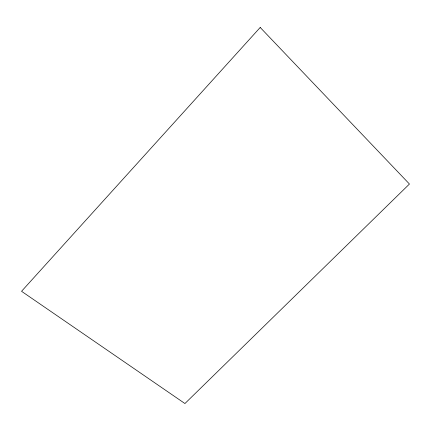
<?xml version="1.0" encoding="UTF-8"?>
<svg xmlns="http://www.w3.org/2000/svg" width="431" height="431" viewBox="0 0 431 431"><rect width="100%" height="100%" fill="white"/><g stroke="black" fill="none" stroke-linecap="round" stroke-linejoin="round"><path stroke-width="0.65" d="M260.205 27.465L21.55 291.291L184.931 403.535L409.45 184.032L260.205 27.465"/></g></svg>
